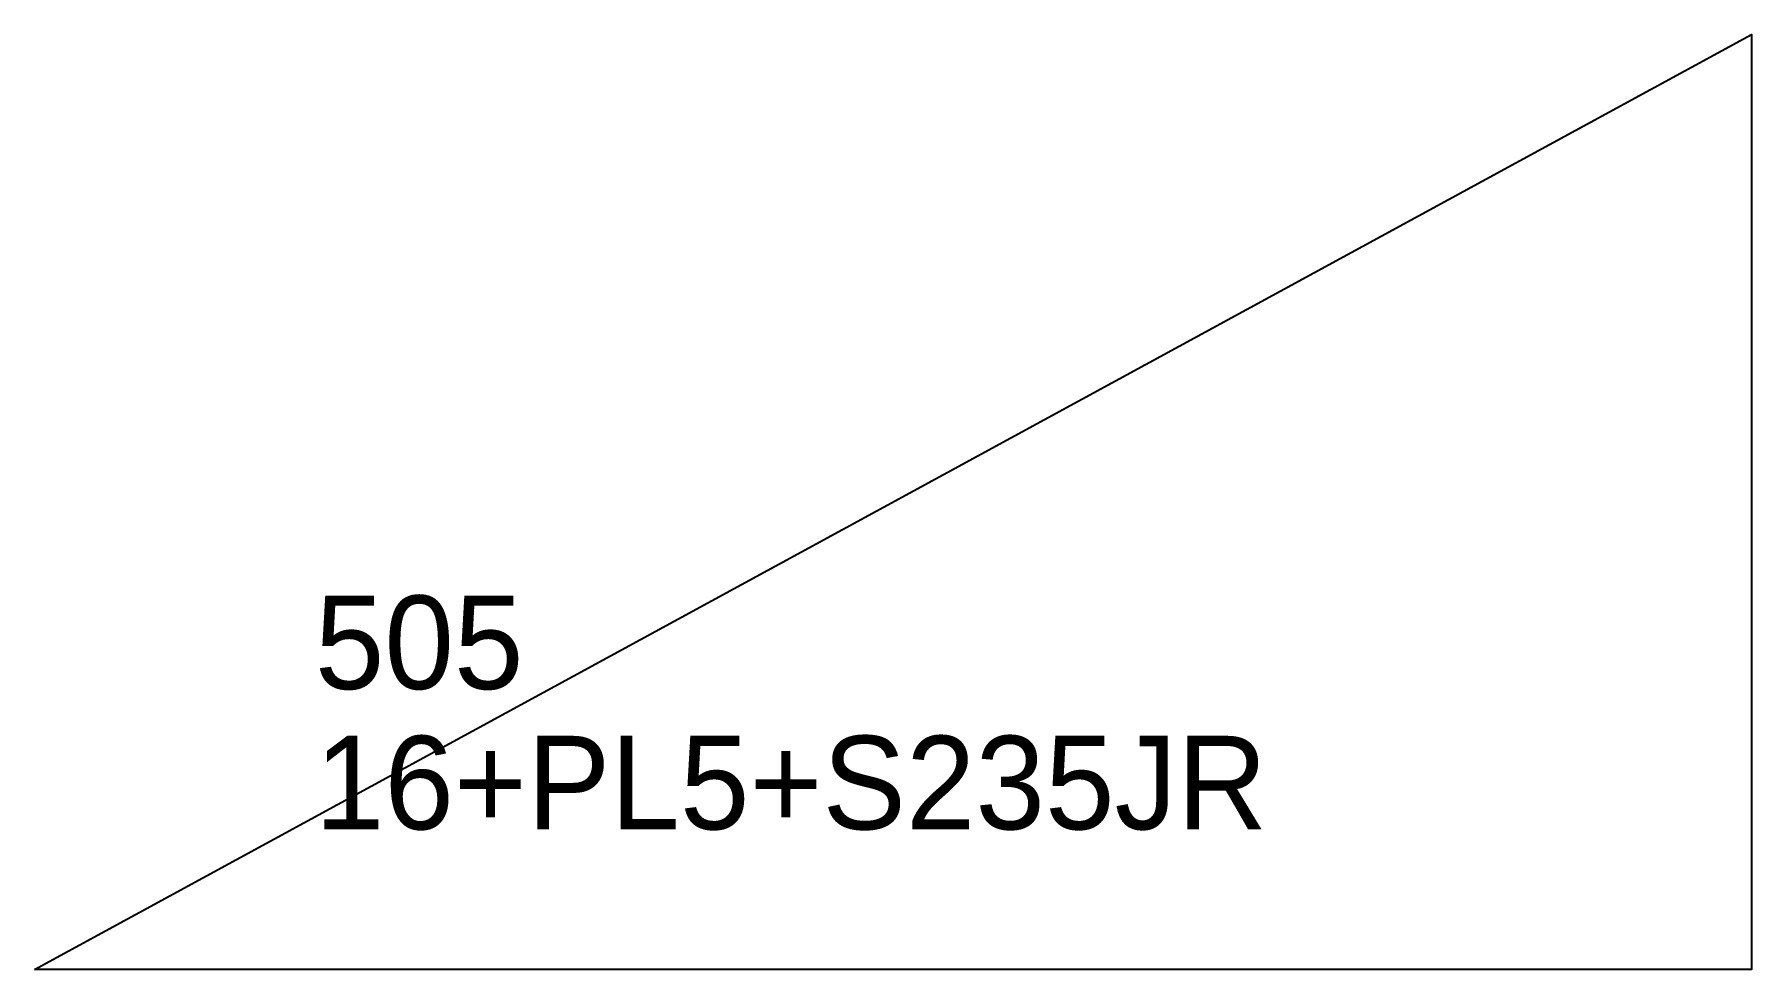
# Model space of a CAD drawing. Extents: x 0 to 184, y 0 to 100.
import ezdxf

# ---------------------------------------------------------------- set-up
doc = ezdxf.new("R2010")
doc.units = 0
for name, color, linetype in [('CUT', 7, 'CONTINUOUS'), ('SCRIBE', 3, 'CONTINUOUS'), ('TEXT', 7, 'CONTINUOUS')]:
    doc.layers.add(name, color=color, linetype=linetype)

msp = doc.modelspace()

# ---------------------------------------------------------------- linework, layer by layer
at = {"layer": 'CUT', "color": 7, "linetype": 'CONTINUOUS'}
msp.add_lwpolyline([(0, 0), (183.65, 100), (183.65, 0)], close=True, dxfattribs=at)

# ---------------------------------------------------------------- texts
at = {"layer": 'SCRIBE', "color": 3}
msp.add_text('505', height=10, dxfattribs=at).set_placement((30, 30))
at = {"layer": 'TEXT', "color": 7}
msp.add_text('16+PL5+S235JR', height=10, dxfattribs=at).set_placement((30, 15))

doc.saveas('drawing.dxf')
